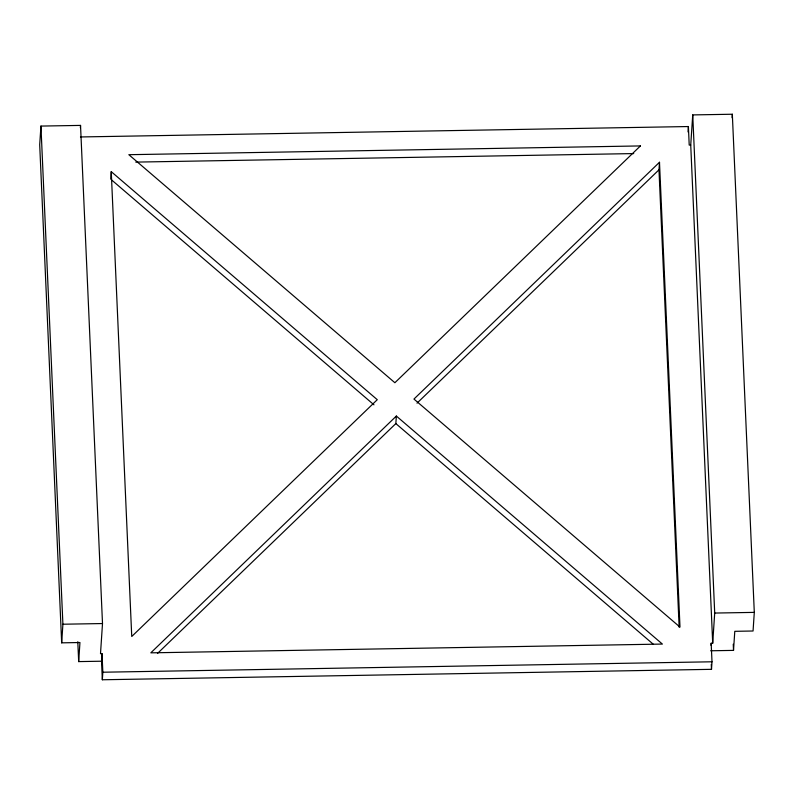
<?xml version="1.0" encoding="UTF-8"?>
<svg xmlns="http://www.w3.org/2000/svg" width="794" height="794" viewBox="0 0 794 794"><rect width="100%" height="100%" fill="white"/><g stroke="black" fill="none" stroke-linecap="round" stroke-linejoin="round"><path stroke-width="1.19" d="M40.941 126.077L39.7 144.697L61.674 642.842L79.946 642.525L78.675 661.601L101.523 661.213L102.019 653.67L100.501 653.7L102.505 623.548L80.531 125.402L40.941 126.077L62.905 624.223L61.674 642.842M80.373 127.814L80.531 125.402M110.743 179.206L111.249 171.663L377.279 399.7L131.744 636.49L111.249 171.663M710.68 650.782L733.517 650.385L734.787 631.319L753.059 631.002L754.3 612.382L732.326 114.237L692.735 114.912L714.709 613.057L712.704 643.209L711.176 643.239L712 661.789L711.493 669.332L102.337 679.763L102.843 672.22L102.019 653.67M157.46 653.482L395.849 423.579L396.355 416.046L662.385 644.073L150.82 652.837L396.355 416.046M679.158 627.22L658.98 169.817L659.486 162.274L413.952 399.064L679.992 627.101L659.486 162.274M688.031 131.923L688.388 126.544L80.472 136.955M712.704 643.209L690.73 145.064L692.735 114.912M732.098 117.73L732.326 114.237M711.037 645.393L711.176 643.239M417.019 403.163L658.98 169.817M690.73 145.064L689.212 145.094L688.388 126.544M135.774 162.105L633.721 153.579M62.905 624.223L102.505 623.548M714.709 613.057L754.3 612.382M102.843 672.22L712 661.789M111.686 180.01L373.964 404.821M395.849 423.579L653.422 644.361M733.249 644.192L733.517 650.385M711.275 664.38L711.493 669.332M101.523 661.213L102.337 679.763M77.802 641.77L78.675 661.601M640.411 145.927L394.876 382.728L128.846 154.691L640.411 145.927"/></g></svg>
